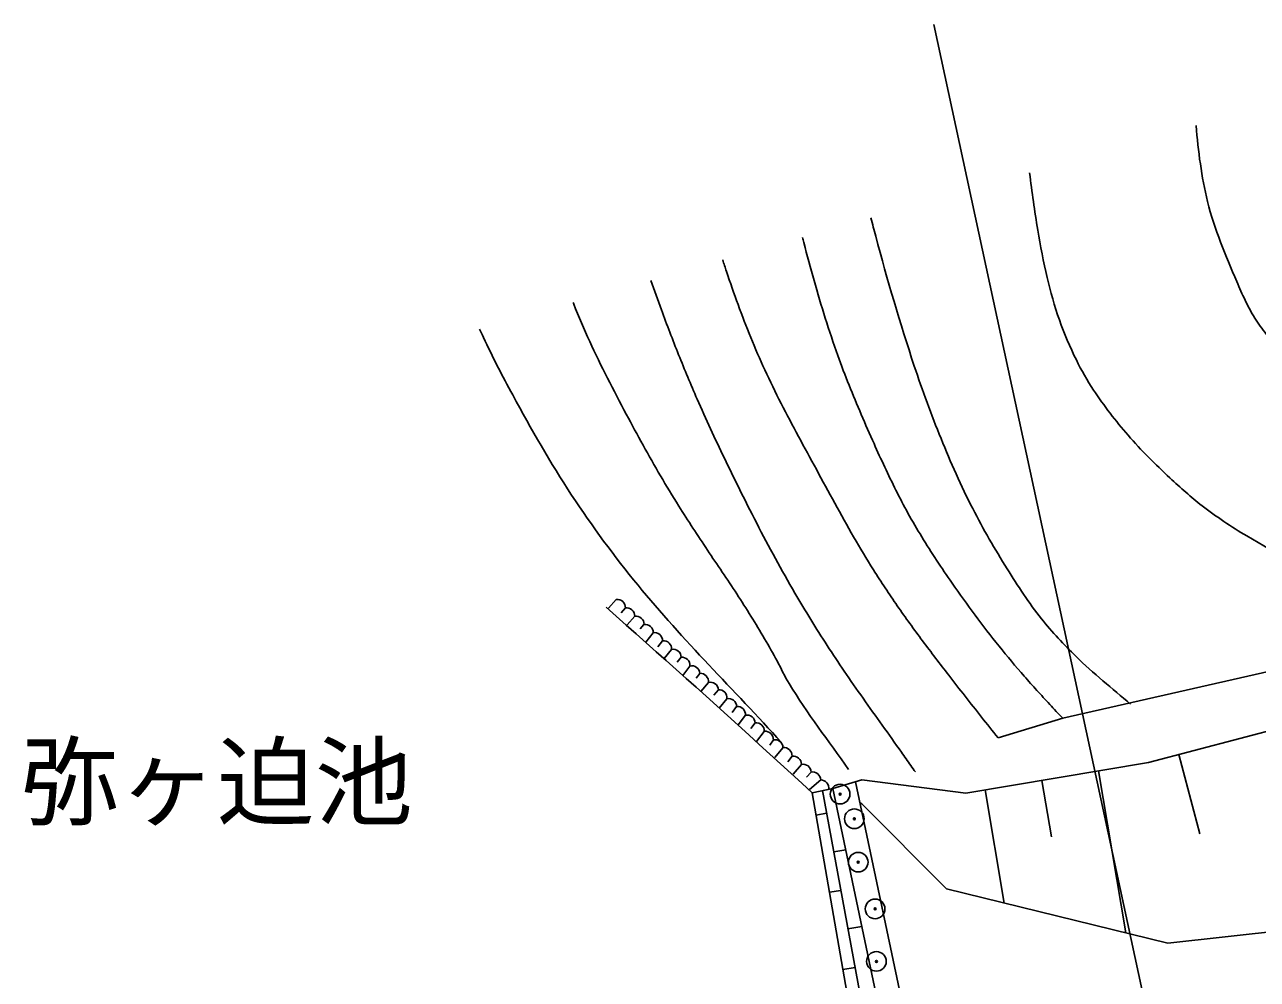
# Model space of a CAD drawing. Units: millimetres, scale not verified. Extents: x 40000 to 680000, y 20000 to 380000.
# Drawn here: x 434643 to 466057, y 302760 to 327101 of the extents above; entities that cross this region are included whole.
import ezdxf
from ezdxf.enums import TextEntityAlignment as Align

# ---------------------------------------------------------------- set-up
doc = ezdxf.new("R2010")
doc.units = ezdxf.units.MM
doc.header["$LTSCALE"] = 1000
doc.header["$PDMODE"] = 32
doc.header["$PDSIZE"] = 500
doc.layers.add('M-BGD', color=7, linetype='Continuous', lineweight=25)
doc.layers.add('M-STR-STRC', color=7, linetype='Continuous', lineweight=25)
doc.styles.add('ＭＳ ゴシック', font='')
doc.styles.get('ＭＳ ゴシック').set_extended_font_data('MS Gothic')

msp = doc.modelspace()

# ---------------------------------------------------------------- linework, layer by layer
at = {"layer": 'M-BGD'}
for p, q in [((449719, 312444), (449519, 312222)), ((449953, 312230), (449842, 312102)), ((450189, 312020), (449994, 311795)), ((450426, 311810), (450333, 311698)), ((450660, 311597), (450469, 311361)), ((450901, 311392), (450781, 311242)), ((451128, 311172), (450941, 310938)), ((451374, 310974), (451270, 310848)), ((451596, 310748), (451417, 310511)), ((463285, 308291), (472660, 310758)), ((451852, 310562), (451753, 310435)), ((452066, 310329), (451875, 310096)), ((452323, 310144), (452207, 310006)), ((452541, 309915), (452342, 309678)), ((452788, 309718), (452671, 309564)), ((453012, 309495), (452825, 309252)), ((453260, 309298), (453146, 309157)), ((453492, 309083), (453295, 308823)), ((453723, 308867), (453629, 308733)), ((453968, 308667), (453757, 308413)), ((464059, 308495), (464592, 306468)), ((454200, 308452), (454091, 308307)), ((454436, 308242), (454232, 307989)), ((458629, 307508), (463285, 308291)), ((454684, 308046), (454568, 307913)), ((462008, 308076), (462703, 303943)), ((454929, 307845), (454647, 307601)), ((455238, 307627), (454716, 307519)), ((454975, 307573), (456368, 300009)), ((455238, 307627), (455980, 307847)), ((455238, 307627), (456919, 299651)), ((457647, 299105), (455815, 307798)), ((455980, 307847), (458629, 307508)), ((459122, 307591), (459608, 304705)), ((460565, 307834), (460808, 306391)), ((454716, 307519), (455949, 300377)), ((455927, 307266), (455980, 307238)), ((455980, 307238), (458138, 305067)), ((455081, 306996), (454814, 306950)), ((455262, 306012), (455567, 306065)), ((458138, 305067), (463776, 303679)), ((455444, 305029), (455154, 304979)), ((463776, 303679), (472910, 304701)), ((455625, 304045), (455980, 304107)), ((455494, 303008), (455806, 303062))]:
    msp.add_line(p, q, dxfattribs=at)
for points in [[(508758, 317961), (482296, 313539), (470716, 311606), (461097, 309415), (459448, 308917)], [(454716, 307519), (454445, 307765), (454175, 308011), (453905, 308258), (453635, 308504), (453364, 308750), (453094, 308996), (452824, 309242), (452553, 309488), (452282, 309733), (452010, 309978), (451756, 310206), (451502, 310433), (451247, 310661), (450993, 310888), (450738, 311114), (450482, 311341), (450227, 311567), (449972, 311794), (449717, 312021), (449462, 312247)]]:
    msp.add_lwpolyline(points, dxfattribs=at)
for centre in [(455424, 307483), (455787, 306855), (455886, 305748), (456316, 304557), (456349, 303218)]:
    msp.add_circle(centre, 25, dxfattribs=at)
for centre, start, end in [((449745, 312238), 357.8216, 97.082), ((449982, 312024), 358.8725, 98.1425), ((450219, 311815), 358.8394, 98.1103), ((450452, 311604), 357.9402, 97.21), ((450693, 311392), 0.0501, 99.3156), ((450921, 311186), 356.256, 95.5208), ((451167, 310968), 1.4718, 100.7405), ((451389, 310767), 354.8962, 94.1751), ((451645, 310546), 4.3189, 103.5758), ((451860, 310355), 352.9322, 92.1933), ((452116, 310127), 4.636, 103.8915), ((452334, 309937), 354.0184, 93.2812), ((452581, 309712), 1.7869, 101.0602), ((452805, 309511), 355.4614, 94.732), ((453052, 309291), 1.8404, 101.1167), ((453285, 309092), 357.6745, 96.9432), ((453515, 308877), 357.1571, 96.4208), ((453760, 308663), 1.175, 100.4403), ((453993, 308461), 357.6163, 96.8808), ((454229, 308247), 358.7234, 97.9848), ((454477, 308038), 1.9753, 101.2405), ((454722, 307841), 1.1454, 100.4037), ((454926, 307638), 349.7971, 89.0574)]:
    msp.add_arc(centre, 208, start, end, dxfattribs=at)
for points, knots in [([(482296, 313539), (482275, 313560), (482259, 313589), (482232, 313602), (480584, 314399), (478574, 313884), (476775, 314222), (475594, 314444), (474439, 314788), (473291, 315142), (472670, 315334), (472054, 315544), (471455, 315794), (471088, 315947), (470729, 316119), (470381, 316312), (470098, 316468), (469830, 316651), (469560, 316827), (469432, 316911), (469306, 316999), (469180, 317085), (468527, 317533), (467873, 317980), (467225, 318436), (467113, 318515), (467000, 318593), (466890, 318676), (466781, 318758), (466673, 318840), (466571, 318931), (466471, 319020), (466373, 319111), (466286, 319213), (466176, 319340), (466079, 319479), (465990, 319621), (465899, 319766), (465823, 319920), (465747, 320074), (465670, 320230), (465596, 320388), (465531, 320549), (465256, 321218), (464958, 321885), (464788, 322589), (464634, 323224), (464550, 323875), (464494, 324528)], [0, 0, 0, 0, 1, 1, 1, 2, 2, 2, 3, 3, 3, 4, 4, 4, 5, 5, 5, 6, 6, 6, 7, 7, 7, 8, 8, 8, 9, 9, 9, 10, 10, 10, 11, 11, 11, 12, 12, 12, 13, 13, 13, 14, 14, 14, 15, 15, 15, 16, 16, 16, 16]), ([(470589, 311607), (468987, 312426), (467332, 313148), (465785, 314065), (465391, 314298), (465013, 314558), (464649, 314837), (464363, 315056), (464093, 315296), (463830, 315543), (463459, 315891), (463095, 316248), (462762, 316633), (462446, 316998), (462151, 317382), (461884, 317785), (461721, 318030), (461576, 318287), (461445, 318551), (461281, 318882), (461134, 319223), (461011, 319571), (460886, 319925), (460792, 320289), (460703, 320654), (460607, 321054), (460529, 321458), (460461, 321863), (460379, 322348), (460313, 322835), (460252, 323323)], [0, 0, 0, 0, 1, 1, 1, 2, 2, 2, 3, 3, 3, 4, 4, 4, 5, 5, 5, 6, 6, 6, 7, 7, 7, 8, 8, 8, 9, 9, 9, 10, 10, 10, 10]), ([(456209, 322174), (456249, 322019), (456290, 321863), (456331, 321708), (456627, 320595), (456952, 319489), (457315, 318396), (457522, 317773), (457747, 317155), (457996, 316547), (458243, 315942), (458507, 315343), (458804, 314761), (459072, 314237), (459367, 313728), (459680, 313230), (459954, 312792), (460235, 312356), (460556, 311952), (460827, 311612), (461127, 311295), (461437, 310992), (461876, 310561), (462361, 310180), (462823, 309774)], [0, 0, 0, 0, 1, 1, 1, 2, 2, 2, 3, 3, 3, 4, 4, 4, 5, 5, 5, 6, 6, 6, 7, 7, 7, 8, 8, 8, 8]), ([(461097, 309415), (460987, 309534), (460876, 309652), (460767, 309770), (460657, 309889), (460547, 310008), (460439, 310127), (460330, 310247), (460222, 310367), (460116, 310489), (459898, 310741), (459683, 310996), (459474, 311256), (459265, 311516), (459062, 311780), (458863, 312048), (458664, 312316), (458470, 312587), (458279, 312861), (458145, 313054), (458013, 313249), (457884, 313445), (457755, 313642), (457628, 313839), (457506, 314040), (457384, 314241), (457266, 314444), (457152, 314649), (457046, 314840), (456946, 315034), (456847, 315230), (456749, 315425), (456655, 315623), (456561, 315821), (456468, 316019), (456378, 316218), (456288, 316418), (456178, 316665), (456069, 316912), (455963, 317161), (455857, 317409), (455752, 317659), (455653, 317910), (455553, 318161), (455456, 318413), (455365, 318667), (455253, 318981), (455148, 319298), (455047, 319616), (454946, 319935), (454853, 320255), (454762, 320577), (454670, 320898), (454584, 321221), (454497, 321544), (454485, 321588), (454474, 321633), (454462, 321678)], [0, 0, 0, 0, 1, 1, 1, 2, 2, 2, 3, 3, 3, 4, 4, 4, 5, 5, 5, 6, 6, 6, 7, 7, 7, 8, 8, 8, 9, 9, 9, 10, 10, 10, 11, 11, 11, 12, 12, 12, 13, 13, 13, 14, 14, 14, 15, 15, 15, 16, 16, 16, 17, 17, 17, 18, 18, 18, 19, 19, 19, 19]), ([(452433, 321101), (452464, 321004), (452496, 320908), (452528, 320811), (452622, 320527), (452721, 320244), (452824, 319962), (452927, 319682), (453034, 319402), (453147, 319125), (453260, 318848), (453379, 318573), (453503, 318301), (453636, 318013), (453776, 317728), (453920, 317445), (454063, 317162), (454214, 316882), (454364, 316602), (454513, 316322), (454667, 316043), (454819, 315764), (454975, 315476), (455130, 315187), (455289, 314900), (455447, 314613), (455605, 314325), (455769, 314042), (455933, 313759), (456100, 313476), (456274, 313200), (456470, 312890), (456673, 312585), (456882, 312283), (457091, 311981), (457307, 311685), (457526, 311390), (457744, 311095), (457968, 310805), (458192, 310514), (458330, 310335), (458470, 310157), (458609, 309979), (458748, 309802), (458888, 309625), (459028, 309447), (459168, 309270), (459308, 309094), (459448, 308917)], [0, 0, 0, 0, 1, 1, 1, 2, 2, 2, 3, 3, 3, 4, 4, 4, 5, 5, 5, 6, 6, 6, 7, 7, 7, 8, 8, 8, 9, 9, 9, 10, 10, 10, 11, 11, 11, 12, 12, 12, 13, 13, 13, 14, 14, 14, 15, 15, 15, 16, 16, 16, 16]), ([(457345, 308047), (457305, 308103), (457265, 308160), (457225, 308216), (457186, 308273), (457146, 308329), (457106, 308385), (457066, 308442), (457026, 308498), (456986, 308554), (456824, 308783), (456660, 309011), (456497, 309239), (456334, 309468), (456170, 309696), (456009, 309925), (455848, 310155), (455687, 310385), (455529, 310617), (455383, 310833), (455238, 311051), (455096, 311271), (454954, 311490), (454814, 311711), (454677, 311934), (454540, 312157), (454405, 312381), (454274, 312607), (454103, 312900), (453937, 313195), (453775, 313492), (453612, 313790), (453454, 314090), (453298, 314391), (453142, 314692), (452990, 314995), (452839, 315298), (452716, 315546), (452595, 315795), (452475, 316044), (452355, 316294), (452237, 316544), (452122, 316795), (452006, 317047), (451892, 317299), (451782, 317553), (451620, 317928), (451461, 318305), (451309, 318685), (451157, 319065), (451011, 319447), (450870, 319831), (450779, 320080), (450690, 320330), (450603, 320581)], [0, 0, 0, 0, 1, 1, 1, 2, 2, 2, 3, 3, 3, 4, 4, 4, 5, 5, 5, 6, 6, 6, 7, 7, 7, 8, 8, 8, 9, 9, 9, 10, 10, 10, 11, 11, 11, 12, 12, 12, 13, 13, 13, 14, 14, 14, 15, 15, 15, 16, 16, 16, 17, 17, 17, 18, 18, 18, 18]), ([(455640, 308107), (455134, 308838), (454585, 309541), (454123, 310302), (454011, 310487), (453923, 310687), (453819, 310877), (453715, 311068), (453611, 311258), (453501, 311445), (453274, 311830), (453034, 312209), (452792, 312585), (452549, 312962), (452292, 313329), (452045, 313703), (451799, 314077), (451549, 314449), (451311, 314828), (451152, 315082), (450998, 315339), (450847, 315597), (450696, 315856), (450549, 316117), (450404, 316379), (450259, 316641), (450116, 316905), (449976, 317169), (449813, 317475), (449650, 317781), (449494, 318091), (449339, 318400), (449185, 318710), (449042, 319025), (448898, 319339), (448761, 319657), (448635, 319978), (448630, 319992), (448625, 320005), (448620, 320018)], [0, 0, 0, 0, 1, 1, 1, 2, 2, 2, 3, 3, 3, 4, 4, 4, 5, 5, 5, 6, 6, 6, 7, 7, 7, 8, 8, 8, 9, 9, 9, 10, 10, 10, 11, 11, 11, 12, 12, 12, 13, 13, 13, 13]), ([(446232, 319340), (446266, 319269), (446299, 319198), (446333, 319128), (446569, 318632), (446817, 318141), (447081, 317659), (447555, 316794), (448038, 315931), (448581, 315108), (449106, 314313), (449671, 313543), (450275, 312807), (451422, 311410), (452712, 310138), (453930, 308803)], [0, 0, 0, 0, 1, 1, 1, 2, 2, 2, 3, 3, 3, 4, 4, 4, 5, 5, 5, 5])]:
    msp.add_open_spline(points, degree=3, knots=knots, dxfattribs=at)
for p in [(455424, 307483), (455787, 306855), (455886, 305748), (456316, 304557), (456349, 303218)]:
    msp.add_point(p, dxfattribs=at)
at = {"layer": 'M-STR-STRC'}
msp.add_line((467572, 281822), (457813, 327101), dxfattribs=at)

# ---------------------------------------------------------------- texts
at = {"layer": 'M-BGD', "style": 'ＭＳ ゴシック'}
msp.add_text('弥ヶ迫池', height=1833, dxfattribs=at).set_placement((439536, 308714), align=Align.TOP_CENTER)

doc.saveas('drawing.dxf')
